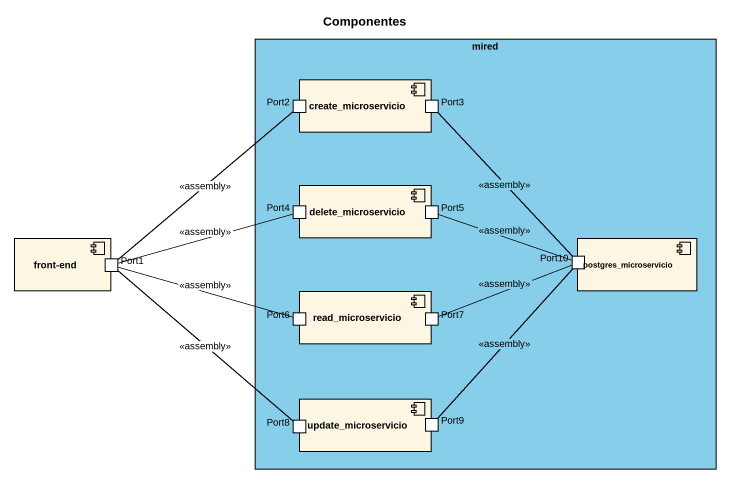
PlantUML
@startuml
title Componentes
rectangle mired #87CEEB {
  component create_microservicio {
    port Port2
    port Port3
  }
  component delete_microservicio {
    port Port4
    port Port5
  }
  component postgres_microservicio {
    port Port10
  }
  component read_microservicio {
    port Port6
    port Port7
  }
  component update_microservicio {
    port Port8
    port Port9
  }
}
component "front-end" as front_end {
  port Port1
}
Port2 -- Port1 : <<assembly>>
Port4 -left- Port1 : <<assembly>>
Port10 -up- Port3 : <<assembly>>
Port10 -left- Port5 : <<assembly>>
Port10 -left- Port7 : <<assembly>>
Port10 -- Port9 : <<assembly>>
Port6 -left- Port1 : <<assembly>>
Port8 -up- Port1 : <<assembly>>
@enduml
